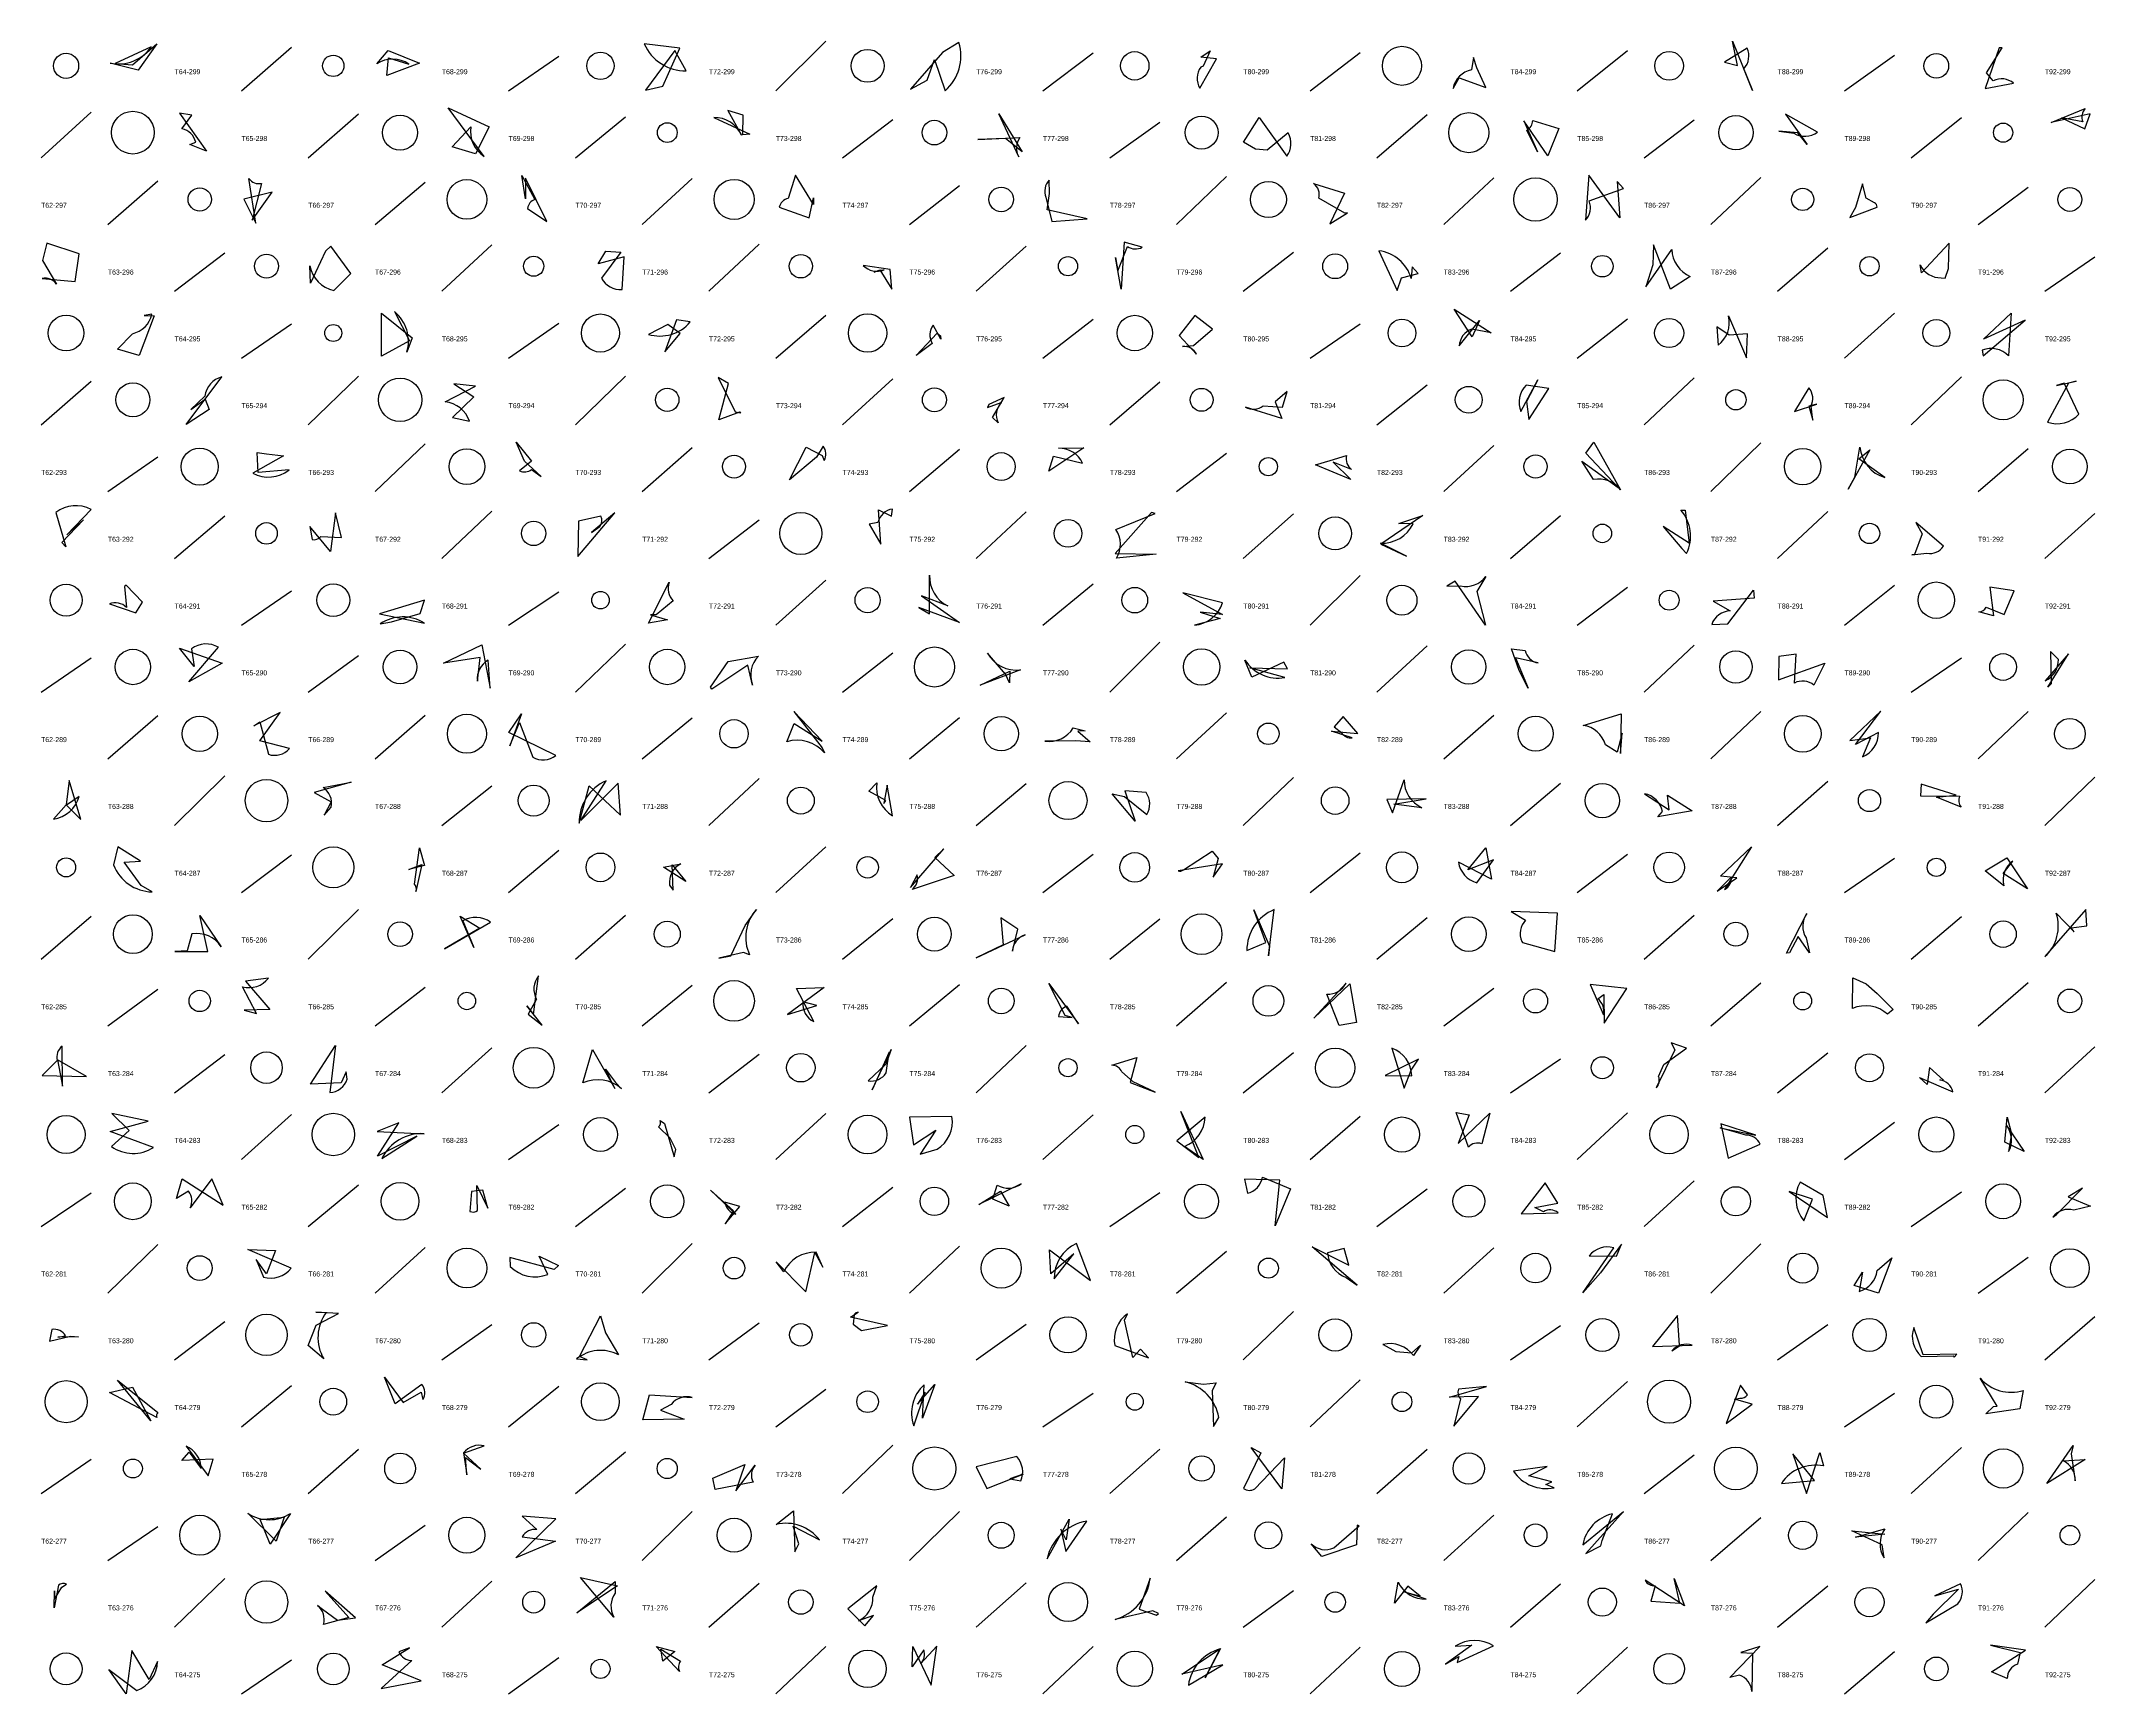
# Model space of a CAD drawing. Header units: millimetres. Extents: x -1 to 9990, y 0 to 15990.
# Drawn here: x 2480 to 3710, y 11000 to 11990 of the extents above; entities that cross this region are included whole.
import ezdxf

# ---------------------------------------------------------------- set-up
doc = ezdxf.new("R2010")
doc.units = ezdxf.units.MM
doc.layers.add('TEXT', color=3, linetype='Continuous')
doc.layers.add('WALL', color=1, linetype='Continuous')

msp = doc.modelspace()

# ---------------------------------------------------------------- linework, layer by layer
for points in [[(2549.3, 11988.1), (2538.2, 11972.5), (2521.4, 11976.7, 0.3), (2546, 11986.4), (2524.4, 11976.4), (2534.8, 11975.7)], [(2687, 11969.3), (2688, 11979.7), (2700.3, 11976.1, 0.3), (2681, 11976.2), (2687.9, 11984.2), (2706.6, 11976.6)], [(2852.3, 11962.9), (2862.5, 11985.6), (2841.2, 11988.2, 0.3), (2866.4, 11972), (2859.5, 11984.1), (2841.9, 11960.4)], [(3010.6, 11966.5), (3015, 11978.8), (3021.4, 11960.1, 0.3), (3029.6, 11988.9), (3019.9, 11982.9), (3000.7, 11961)], [(3180.2, 11984), (3175.9, 11974.8), (3174.5, 11974.3, 0.3), (3174, 11961.6), (3183.9, 11979.2), (3174.6, 11980.1)], [(3493, 11989.7), (3504.9, 11960.2), (3499.8, 11973.3, 0.3), (3501.8, 11985.5), (3488.2, 11977.2), (3496, 11975.2)], [(3652.6, 11985.8), (3644.2, 11961.4), (3661.3, 11964.6, 0.3), (3649.1, 11966), (3645.1, 11970.8), (3654.4, 11985.7)], [(3339.8, 11973.9), (3337.8, 11979.9), (3336.6, 11972.7, 0.3), (3325.6, 11961.5), (3329.2, 11967.8), (3345.2, 11962.1)], [(2579.1, 11923.9), (2569.1, 11927.9), (2572.6, 11929.3, 0.3), (2564.3, 11937.2), (2570.3, 11945.4), (2562.9, 11946.7)], [(2740.2, 11922.4), (2726.2, 11926.5), (2737.3, 11938.4, 0.3), (2745.4, 11920.8), (2723.7, 11949.9), (2748.4, 11938.5)], [(2900.4, 11945.5), (2891.2, 11948.3), (2899.5, 11933.4, 0.3), (2882.9, 11944.1), (2904.5, 11934.1), (2900.2, 11933.7)], [(3057.5, 11931.5), (3041, 11930.9), (3066.1, 11932, 0.3), (3065.5, 11920.6), (3053.6, 11946.2), (3067.5, 11923.6)], [(3200.2, 11929.2), (3209.4, 11944.1), (3226.1, 11920.9, 0.3), (3226.8, 11934.8), (3214.2, 11924.6), (3207.2, 11925.1)], [(3532, 11934.9), (3520.8, 11935.9), (3529.7, 11934.6, 0.3), (3543.9, 11935.3), (3524.7, 11946.1), (3537.6, 11927.8)], [(3707.2, 11946.3), (3683.8, 11941), (3704.2, 11949.4, 0.3), (3702.7, 11941.5), (3690, 11943.9), (3703.9, 11937.2)], [(3367.9, 11942.1), (3376.2, 11923.6), (3369.7, 11936.5, 0.3), (3373.3, 11942.2), (3388.9, 11937.5), (3382.4, 11921.2)], [(2601.4, 11895.2), (2608.7, 11880.8), (2604.5, 11907.6, 0.3), (2612.1, 11904.6), (2606.5, 11882.5), (2618.3, 11899.3)], [(2770.1, 11895.4), (2767.9, 11909.4), (2775.7, 11895, 0.3), (2771.4, 11889.6), (2782.9, 11881.7), (2770.1, 11907.7)], [(2942.5, 11892), (2931.9, 11909.6), (2927.4, 11895.6, 0.3), (2922.1, 11890.3), (2939.9, 11883.9), (2942.5, 11896)], [(3082.5, 11888.8), (3084, 11898.6), (3083.8, 11906.6, 0.3), (3081.8, 11896.3), (3085.3, 11881.8), (3106.4, 11883.3)], [(3425.5, 11884), (3407, 11909.6), (3404.9, 11882.5, 0.3), (3407.1, 11894.1), (3427.7, 11901.5), (3423.9, 11905.8)], [(3262.4, 11887), (3260.7, 11886.7), (3245.3, 11895.7, 0.3), (3242.1, 11904.5), (3260.6, 11898.7), (3251.9, 11880.3)], [(3566.7, 11890.1), (3563.2, 11884.1), (3579.6, 11890.4, 0.3), (3577.9, 11892.9), (3573.1, 11895.7), (3570.8, 11904.4)], [(3123.4, 11860.3), (3124.9, 11852.3), (3130.7, 11866.9, 0.3), (3139.4, 11866.4), (3128.6, 11869.5), (3126.9, 11841.3)], [(2483.4, 11868.9), (2480.9, 11858.4), (2489.3, 11844.3, 0.3), (2480.7, 11847.6), (2500.5, 11845.9), (2502.9, 11862.5)], [(2650.3, 11864), (2641.3, 11844.8), (2641, 11855.2, 0.3), (2655.3, 11840.5), (2665.5, 11850.6), (2653.5, 11867)], [(2818.2, 11864.1), (2827.3, 11863.4), (2815.6, 11847.9, 0.3), (2828, 11841.1), (2829.2, 11860.6), (2813.6, 11856.4)], [(3304.8, 11850.7), (3301.2, 11854.6), (3300.6, 11847.7, 0.3), (3281.2, 11864.2), (3292.2, 11840.4), (3294.7, 11848)], [(3445.2, 11855.8), (3441, 11842.7), (3456.6, 11865.1, 0.3), (3467.7, 11848.9), (3455.8, 11841.3), (3445.7, 11867.8)], [(3622.8, 11868.9), (3606.2, 11851), (3605.4, 11855.8, 0.3), (3618, 11848.1), (3620.3, 11847.8), (3622.3, 11853.6)], [(2989.4, 11841.3), (2988.4, 11853.1), (2972.3, 11855.5, 0.3), (2984.9, 11852.8), (2978.9, 11851.5), (2982.4, 11852.9)], [(2538.8, 11801.6), (2525.7, 11805.3), (2534.7, 11814.6, 0.3), (2546.3, 11826.3), (2541.8, 11825.4), (2547.7, 11825.3)], [(2683.9, 11826.8), (2702.2, 11812.1), (2699.1, 11803.6, 0.3), (2691.6, 11827.8), (2700.6, 11810.3), (2683.8, 11801.2)], [(2862.7, 11814.8), (2855.3, 11820.1), (2843.7, 11814.2, 0.3), (2868.7, 11821.6), (2860.5, 11822.9), (2853.6, 11803.8)], [(3171, 11825.4), (3161.5, 11813.5), (3172, 11802.3, 0.3), (3163.6, 11807), (3170.1, 11807.6), (3181.6, 11817.3)], [(3326.2, 11829.3), (3348.5, 11815.2), (3336.8, 11817.3, 0.3), (3329.3, 11807.3), (3341.4, 11822.4), (3337.1, 11812.8)], [(3490.9, 11813.7), (3483.5, 11818.7), (3484.3, 11807.7, 0.3), (3490.6, 11825.2), (3501.4, 11800.1), (3501.9, 11814.5)], [(3643.2, 11811.4), (3659.8, 11826.9), (3658.3, 11801.4, 0.3), (3642.5, 11804.7), (3643.1, 11801.3), (3668.2, 11822.6)], [(3018.6, 11813.3), (3018.9, 11811.4), (3014.2, 11819.8, 0.3), (3013.7, 11808.7), (3004, 11801.6), (3016.6, 11815)], [(2580.7, 11769.1), (2566.9, 11760.3), (2588.3, 11788.7, 0.3), (2578, 11777.2), (2569.6, 11769.1), (2578.3, 11775.3)], [(2739.2, 11776.8), (2726.4, 11764.5), (2736.5, 11762.2, 0.3), (2722, 11773.7), (2740.1, 11783.1), (2727.2, 11784.5)], [(2885.4, 11788.3), (2895.6, 11767.8), (2899.1, 11767.3, 0.3), (2898.2, 11767.7), (2885.9, 11763.1), (2891.7, 11784.8)], [(3370.9, 11763.3), (3382.9, 11781.7), (3369.3, 11783.8, 0.3), (3366.2, 11767.9), (3376.4, 11786.9), (3369.6, 11774)], [(3698.7, 11786.2), (3694.1, 11785), (3681.6, 11761.6, 0.3), (3700.4, 11766.4), (3691.6, 11785), (3687, 11783.5)], [(3047.5, 11772.2), (3046.7, 11770.3), (3054.9, 11773.3, 0.3), (3053.1, 11761.3), (3049.7, 11764.4), (3056.7, 11776.3)], [(3219, 11773.8), (3223.1, 11763.8), (3201.3, 11770.6, 0.3), (3211.9, 11771.3), (3223.5, 11770.5), (3226.2, 11779.9)], [(3538.6, 11771.2), (3541.1, 11762.8), (3540, 11771.2, 0.3), (3538.7, 11782.1), (3530.1, 11767.9), (3543.5, 11772.3)], [(2764.6, 11749.6), (2773.7, 11738.3), (2766.6, 11732.5, 0.3), (2773.7, 11733.3), (2779.5, 11729.1), (2769.5, 11738.2)], [(2938.2, 11746.7), (2947.7, 11741.6), (2949, 11738.6, 0.3), (2948.4, 11747.3), (2944.4, 11740.7), (2928.3, 11727)], [(3405.2, 11743), (3410, 11749.6), (3425.9, 11721, 0.3), (3409.8, 11727.2), (3402.8, 11738.2), (3424.5, 11722.4)], [(3562.2, 11721.5), (3566.2, 11728.7), (3569.2, 11746.7, 0.3), (3584.1, 11728.4), (3568.7, 11739.7), (3575.2, 11745)], [(2615, 11742.7), (2625.1, 11741.5), (2606.8, 11731.1, 0.3), (2628.5, 11733), (2610, 11731.5), (2609.4, 11743.4)], [(3083.5, 11732.3), (3086.3, 11741.3), (3103.7, 11737, 0.3), (3089.3, 11746), (3104.5, 11746.3), (3095.4, 11740.3)], [(3243.2, 11736), (3252.1, 11738.6), (3261.8, 11741.6, 0.3), (3264.8, 11733.2), (3253.8, 11737.7), (3264.4, 11727.2)], [(2505.5, 11703.1), (2495.5, 11694.1), (2509.9, 11709.3, 0.3), (2488.9, 11707.5), (2494.8, 11686.9), (2492.4, 11689.6)], [(2981.5, 11709.2), (2989.3, 11705.4), (2989.8, 11709.6, 0.3), (2981.2, 11701.6), (2975.9, 11700.5), (2982.9, 11688.6)], [(2653.4, 11684.1), (2640.9, 11699.2), (2642.3, 11691.3, 0.3), (2647.5, 11693.2), (2660, 11692.6), (2656.4, 11707.3)], [(2823.7, 11707.4), (2809.6, 11695.5), (2814.6, 11699.2, 0.3), (2815.3, 11705.3), (2801.8, 11702.3), (2801.5, 11681.1)], [(3123.2, 11682.9), (3147.8, 11682.6), (3124, 11680.2, 0.3), (3123.7, 11697.4), (3147.3, 11706.9), (3145, 11707.6)], [(3282.3, 11688.5), (3297.8, 11681.3), (3282.1, 11689.1, 0.3), (3301.7, 11700.8), (3293.2, 11701), (3307.5, 11705.7)], [(3451.5, 11699.1), (3462.6, 11686), (3465.4, 11683, 0.3), (3462.1, 11708.9), (3464.6, 11708.9), (3467, 11689.1)], [(3601.9, 11682.4), (3600.4, 11682.2), (3609.4, 11683.1, 0.3), (3619.3, 11687.4), (3602.7, 11701.6), (3606.6, 11694.7)], [(2530.9, 11664), (2529.9, 11663.2), (2531.1, 11650.7, 0.3), (2520.9, 11652.8), (2536.7, 11647.5), (2540.7, 11653.8)], [(2855.2, 11643.2), (2843.8, 11641.3), (2856.2, 11665.7, 0.3), (2858.6, 11654.7), (2848.4, 11646.3), (2844.9, 11646.2)], [(3005.7, 11650.6), (3012.1, 11646.9), (3012.1, 11669.9, 0.3), (3023, 11651.6), (3007.2, 11657.6), (3030, 11641.7)], [(3326.8, 11666.4), (3321.9, 11663.4), (3330.1, 11663.6, 0.3), (3345.2, 11669.2), (3339.9, 11660.2), (3345, 11640.1)], [(3506, 11656.3), (3481.4, 11654.5), (3491.5, 11648.6, 0.3), (3480.5, 11640.5), (3490.1, 11640.9), (3505.5, 11661)], [(3647, 11662.7), (3649.3, 11645.6), (3640.5, 11648, 0.3), (3644.9, 11650.8), (3655.7, 11646.5), (3661.6, 11660.6)], [(2709.7, 11655.1), (2682.7, 11646.8), (2709.7, 11641.2, 0.3), (2683.1, 11640.8), (2689.8, 11642), (2707.1, 11647)], [(3174.2, 11647.9), (3186.1, 11644.1), (3170.7, 11640, 0.3), (3187.6, 11653.5), (3163.7, 11659.4), (3187.6, 11646.5)], [(2588.5, 11617.2), (2568.4, 11606.1), (2586.3, 11626.8, 0.3), (2570.1, 11625.9), (2571.6, 11615.2), (2562.9, 11626.2)], [(2744, 11628.3), (2748.9, 11602.3), (2747.7, 11619.1, 0.3), (2741.3, 11606.5), (2743, 11620.6), (2721.1, 11617.3)], [(3365.1, 11612.8), (3360.7, 11625.8), (3368.7, 11624.9, 0.3), (3376.5, 11617.4), (3363, 11620.4), (3370.6, 11602.4)], [(3681.7, 11603), (3694.2, 11622.8), (3680.3, 11606.8, 0.3), (3688.1, 11619.5), (3683.4, 11624.3), (3683.8, 11604.9)], [(2881, 11602.9), (2891.4, 11618.3), (2909.7, 11621.5, 0.3), (2906.1, 11604.2), (2903.2, 11616.1), (2881.7, 11601.8)], [(3060, 11605.6), (3057.6, 11610.7), (3046.7, 11623.3, 0.3), (3066.6, 11613.2), (3042.3, 11604.1), (3060.1, 11612.5)], [(3224.2, 11617.9), (3205, 11609), (3201, 11619.1, 0.3), (3224.9, 11608.7), (3203.8, 11614.5), (3226.5, 11613.9)], [(3520.6, 11607.3), (3548.2, 11617.2), (3541.7, 11604.1, 0.3), (3530, 11605.4), (3531.1, 11622.6), (3520.8, 11621.3)], [(2607.4, 11579.8), (2611, 11582.2), (2616.2, 11562.7, 0.3), (2628.7, 11566.1), (2611, 11570.7), (2623.1, 11587.8)], [(2760.7, 11567.8), (2766.6, 11581.7), (2774.5, 11561, 0.3), (2788.3, 11562), (2760.1, 11575.8), (2767.7, 11587)], [(2930.9, 11588.4), (2947.7, 11566.5), (2949.2, 11563.5, 0.3), (2926.6, 11570.2), (2931, 11581.2), (2947.8, 11570.6)], [(3426.8, 11575.4), (3423.9, 11563.9), (3416.8, 11568.3, 0.3), (3403.6, 11580), (3426.3, 11587), (3425.9, 11563.1)], [(3563.2, 11571), (3575.6, 11572.6), (3570.8, 11561.2, 0.3), (3580.4, 11575.8), (3566.7, 11568.6), (3581.7, 11588.6)], [(3108.3, 11570.1), (3099.5, 11570.7), (3081.2, 11570.6, 0.3), (3098.1, 11578.5), (3105.3, 11576.7), (3100.9, 11576.6)], [(3259.7, 11585.3), (3254.5, 11579.2), (3258.9, 11575.5, 0.3), (3265.2, 11572.6), (3252.9, 11576.6), (3268.5, 11575.1)], [(2496.8, 11547.1), (2495.1, 11532.4), (2487.4, 11523.9, 0.3), (2502.8, 11537.5), (2495.3, 11532.3), (2503.9, 11523.6)], [(2653.8, 11534.2), (2649.6, 11526.3), (2653.8, 11531.1, 0.3), (2648.9, 11542.9), (2665.8, 11546), (2643.5, 11539.8)], [(2825.7, 11545.5), (2803.2, 11523), (2818.4, 11546.9, 0.3), (2802.3, 11521.5), (2808.2, 11543.9), (2827.1, 11526.2)], [(2985.9, 11535.1), (2975.8, 11540.7), (2980.5, 11545.6, 0.3), (2989.9, 11525.9), (2986.7, 11544.3), (2984.7, 11533.2)], [(3121.4, 11539.1), (3128.9, 11537.5), (3142.2, 11526.7, 0.3), (3141.8, 11539.8), (3129.1, 11540.9), (3135.2, 11522.6)], [(3286, 11535.6), (3289.3, 11527.6), (3296.3, 11547.5, 0.3), (3307, 11530.7), (3290.2, 11532.9), (3309.4, 11536)], [(3468.7, 11528.8), (3448.3, 11525.2), (3451.1, 11528.4, 0.3), (3440.2, 11539.1), (3455, 11529.5), (3454, 11538.2)], [(3606, 11544.9), (3605.5, 11537.9), (3629, 11537.6, 0.3), (3629.9, 11531.1), (3615.1, 11537.1), (3626.9, 11538.3)], [(2539.6, 11498.7), (2525.9, 11507.3), (2523.3, 11496.5, 0.3), (2546.5, 11480.3), (2540, 11484.1), (2529.8, 11498.2)], [(2700.3, 11493.7), (2708, 11496.7), (2704.5, 11480.6, 0.3), (2703.6, 11485), (2706.7, 11506.7), (2709.7, 11496.1)], [(3015.2, 11500.9), (3026.9, 11490.1), (3001.6, 11481.8, 0.3), (3004.7, 11490.6), (3000.7, 11483), (3020.7, 11506)], [(3182, 11489.1), (3187.6, 11497.2), (3161, 11493, 0.3), (3164.1, 11493.5), (3181.3, 11504.7), (3185, 11500.4)], [(3345.2, 11506.7), (3348.7, 11487.9), (3328.8, 11498.2, 0.3), (3339.9, 11485.8), (3349.9, 11499.6), (3334.5, 11493.6)], [(3485.8, 11489.8), (3504.4, 11507.2), (3488.2, 11481.7, 0.3), (3492.4, 11489.3), (3483.7, 11480.7), (3495.6, 11488.8)], [(3669.7, 11482.2), (3655, 11491.3), (3660.8, 11498.8, 0.3), (3655.4, 11484), (3644.2, 11492.9), (3657.2, 11500.8)], [(2866.2, 11486.5), (2852.8, 11495.1), (2863.1, 11497.2, 0.3), (2856.3, 11484.4), (2858.5, 11481.3), (2858, 11496.6)], [(2579.8, 11444.7), (2575.1, 11466.1), (2587.9, 11447.5, 0.3), (2570.2, 11455.1), (2567.4, 11445.1), (2560.2, 11444.7)], [(2742.7, 11458.6), (2721.6, 11446.3), (2749.2, 11462.2, 0.3), (2732.5, 11462.9), (2739.1, 11447.1), (2731, 11465.8)], [(2893, 11442.1), (2901.7, 11460.1), (2908.4, 11469.8, 0.3), (2904.3, 11442.6), (2900.6, 11444.1), (2885.8, 11440.6)], [(3056.2, 11448.6), (3040, 11440.9), (3069.3, 11454.6, 0.3), (3061.7, 11444.9), (3065, 11457.9), (3054.8, 11464.8)], [(3215.6, 11447.9), (3215, 11442), (3218.4, 11469.7, 0.3), (3202.1, 11445.3), (3213.4, 11450.1), (3206.3, 11469.5)], [(3388.1, 11467.5), (3360.4, 11468.5), (3369, 11463.4, 0.3), (3366.7, 11450.6), (3367.1, 11450.1), (3386.6, 11444.6)], [(3527.1, 11443.8), (3525.3, 11443.6), (3537.5, 11467.4, 0.3), (3537, 11452.7), (3539.1, 11443.8), (3532.3, 11453.5)], [(3705.1, 11460), (3704.6, 11469.7), (3680, 11441.6, 0.3), (3686.8, 11467.5), (3697.5, 11456.3), (3695.8, 11458.8)], [(2601.7, 11409.5), (2609.1, 11407.5), (2600.6, 11423.5, 0.3), (2616.2, 11428.6), (2602.5, 11426.8), (2617, 11409.9)], [(2770.9, 11412.1), (2775, 11406.8), (2777.9, 11430, 0.3), (2776.7, 11416), (2771.7, 11407.1), (2780.1, 11400.4)], [(3579.5, 11419.5), (3589.1, 11409.8), (3585.8, 11407, 0.3), (3564.8, 11410.4), (3565.1, 11428.8), (3573, 11425.2)], [(2927, 11406.9), (2944.5, 11412.3), (2936.1, 11414.4, 0.3), (2942.8, 11402.6), (2932.4, 11422.5), (2949, 11423)], [(3083.6, 11425.4), (3101.3, 11401.3), (3094.4, 11411.8, 0.3), (3089.4, 11405.7), (3097.4, 11405.1), (3093.3, 11406.3)], [(3267.8, 11402), (3257.4, 11400.2), (3250, 11419.1, 0.3), (3261.6, 11425.7), (3242.3, 11404.6), (3263.8, 11425.2)], [(3429.7, 11422.5), (3407.7, 11424.9), (3415.6, 11406.6, 0.3), (3412.3, 11416.3), (3415.8, 11418.8), (3416, 11401.7)], [(3456.3, 11389.9), (3458.4, 11385.7), (3447.2, 11362.9, 0.3), (3448.7, 11369.8), (3451.9, 11377), (3465.4, 11386.7)], [(2489.8, 11379.8), (2492.9, 11363.9), (2492.6, 11387.9, 0.3), (2489.7, 11379.4), (2480.6, 11370.4), (2507.3, 11369.7)], [(2641.4, 11365.1), (2656.3, 11388.4), (2653, 11360.1, 0.3), (2663.4, 11368.1), (2662.7, 11372.5), (2659.7, 11366)], [(2818, 11374.1), (2824.1, 11366.2), (2827.6, 11362.4, 0.3), (2804.5, 11365.9), (2810.2, 11386), (2823.6, 11362.6)], [(2989.1, 11385.9), (2986, 11377.1), (2975.4, 11367.2, 0.3), (2986.1, 11371.9), (2987.9, 11384.3), (2977.8, 11361.8)], [(3147.2, 11360.4), (3134.1, 11366.6), (3127.2, 11372.6, 0.3), (3121.3, 11376.5), (3136.3, 11381.1), (3132.2, 11366.2)], [(3304.9, 11380.2), (3284.9, 11370.3), (3300.9, 11370.2, 0.3), (3289, 11386.7), (3296.4, 11362.7), (3300.6, 11373.5)], [(3609.6, 11364.9), (3604.9, 11369.2), (3625, 11360.6, 0.3), (3617.1, 11367.7), (3619.4, 11367.5), (3610.9, 11375.1)], [(2522.4, 11347.6), (2532.8, 11337.5), (2522.1, 11327.8, 0.3), (2547.3, 11327.2), (2521.3, 11336.9), (2544.1, 11343.1)], [(2694.2, 11342), (2681.3, 11336.8), (2709.4, 11335.5, 0.3), (2684.1, 11320.7), (2705.1, 11334), (2681.5, 11322)], [(2860.2, 11326.1), (2856.8, 11332.9), (2849.8, 11339.6, 0.3), (2850.8, 11343.5), (2853.3, 11341.7), (2859.2, 11321.7)], [(3015.9, 11337.7), (3006.5, 11323.3), (3016.6, 11326.2, 0.3), (3025.5, 11345.7), (3000.1, 11345.4), (3002.5, 11328.9)], [(3162.5, 11348.8), (3176, 11320.1), (3164.8, 11327.9, 0.3), (3177.1, 11345.3), (3160.1, 11331.2), (3173.3, 11321.2)], [(3328.7, 11329.6), (3347.7, 11347.7), (3342.8, 11329.5, 0.3), (3334.8, 11327.5), (3327.5, 11348.2), (3335.3, 11346.8)], [(3486, 11341.4), (3490.3, 11320.9), (3509.6, 11329.2, 0.3), (3501, 11334.6), (3485.6, 11339), (3506.9, 11334.7)], [(3657.5, 11345.3), (3660, 11335.5), (3658.3, 11324.8, 0.3), (3657, 11340.5), (3667.7, 11324.8), (3656.1, 11330.5)], [(2589.1, 11292.7), (2582.3, 11308.4), (2569.3, 11291.1, 0.3), (2568.3, 11301), (2561.1, 11296.7), (2564.4, 11308.5)], [(2744.5, 11301.7), (2737.8, 11300.9), (2736.8, 11289, 0.3), (2741.3, 11289.5), (2741, 11304.5), (2747.6, 11291)], [(3059.7, 11292.2), (3050, 11296.3), (3052.6, 11304.7, 0.3), (3067, 11305.5), (3041.7, 11293.1), (3054.6, 11301.1)], [(3221.8, 11307.7), (3200.8, 11308.3), (3202.5, 11299.8, 0.3), (3211.4, 11309.5), (3228.2, 11302.4), (3219, 11280.4)], [(3380.8, 11306.1), (3366.3, 11287.5), (3388.5, 11288.2, 0.3), (3379.7, 11288.8), (3374.5, 11291.3), (3388.4, 11293.9)], [(3549.9, 11285.4), (3547.3, 11298.4), (3533.4, 11306.5, 0.3), (3535.6, 11283.3), (3540.9, 11296.3), (3526.8, 11300.8)], [(2889.6, 11281.6), (2898.5, 11291.9), (2889.5, 11294.4, 0.3), (2896.1, 11287.3), (2881, 11301.7), (2894.6, 11289.3)], [(3694, 11297.6), (3707.3, 11292.2), (3697.3, 11289.8, 0.3), (3684.8, 11285.6), (3686.9, 11287.1), (3702.6, 11302.8)], [(3084, 11265.9), (3108.5, 11247.6), (3100, 11269.8, 0.3), (3086.8, 11248.5), (3098.5, 11263.6), (3084.8, 11251.5)], [(3263.2, 11256.7), (3260.4, 11266.8), (3250.4, 11264.2, 0.3), (3261.6, 11249.4), (3268.1, 11244.7), (3241.3, 11267.7)], [(3413.9, 11252.1), (3403.4, 11240.1), (3421.8, 11267.2, 0.3), (3407.2, 11262.4), (3423.5, 11262.2), (3426.5, 11269.4)], [(2615, 11251.5), (2608.8, 11260.2), (2613.2, 11249.6, 0.3), (2629.7, 11254.9), (2603.8, 11266.2), (2620.3, 11265.5)], [(2787.3, 11254.1), (2760.8, 11261.4), (2761, 11256, 0.3), (2783.4, 11251.2), (2778.3, 11262.1), (2789.8, 11256.5)], [(2943.3, 11264.4), (2948.1, 11255.5), (2944.1, 11264.5, 0.3), (2924.8, 11252.8), (2920.2, 11258.7), (2937.9, 11240.8)], [(3565.9, 11244.5), (3570.8, 11252.6), (3568.8, 11241, 0.3), (3579.6, 11253.5), (3588.3, 11261.2), (3580.4, 11240)], [(2502.5, 11213.9), (2490, 11213.7), (2494.7, 11214.4, 0.3), (2486.4, 11218.3), (2485, 11211.2), (2497.6, 11214.2)], [(2658.2, 11227.9), (2644.5, 11228.6), (2650.8, 11228.5, 0.3), (2649.3, 11200.6), (2640, 11208.6), (2644.8, 11220.8)], [(2815.1, 11226.4), (2818, 11216.3), (2825.8, 11203.1, 0.3), (2800.7, 11200.6), (2807, 11200.1), (2802.4, 11202)], [(2987, 11220.7), (2964.8, 11225.6), (2969.4, 11228.6, 0.3), (2967, 11227), (2966.4, 11221.4), (2971.3, 11217.7)], [(3133.9, 11201.4), (3128.8, 11223.9), (3130.7, 11227.7, 0.3), (3123.1, 11208.6), (3143.3, 11201.3), (3138.4, 11206.4)], [(3460, 11226.6), (3445, 11208), (3468.8, 11208.8, 0.3), (3456.6, 11205.5), (3461.3, 11208.5), (3461.3, 11208.9)], [(3627.4, 11203.5), (3607.2, 11203), (3601.5, 11219.4, 0.3), (3606, 11202.1), (3625.1, 11202.5), (3625.8, 11201.6)], [(3301, 11204.3), (3306.2, 11208.8), (3301.9, 11202.7, 0.3), (3283.6, 11209.3), (3283.8, 11209.2), (3291.4, 11205.1)], [(2545.7, 11163.6), (2525.7, 11187.8), (2549.9, 11168.6, 0.3), (2549.4, 11165.5), (2521, 11180.5), (2534.7, 11183.7)], [(2696.8, 11174.5), (2707.6, 11180.8), (2708.7, 11176.3, 0.3), (2708.1, 11185.4), (2692.1, 11173.8), (2685.6, 11189.7)], [(3015.3, 11185.4), (3007.8, 11165.2), (3008.8, 11185.2, 0.3), (3002.6, 11160.6), (3009.4, 11180.8), (3004.9, 11173.5)], [(3181.4, 11181.8), (3182.2, 11160.2), (3185.3, 11165.6, 0.3), (3165.2, 11186.8), (3176.1, 11185.6), (3183.7, 11186.4)], [(3323.5, 11177.7), (3345.7, 11184.2), (3328.8, 11182.5, 0.3), (3330.1, 11176.7), (3326, 11160.3), (3340.9, 11178.1)], [(3504.7, 11173.6), (3494.2, 11176.5), (3497.3, 11177.1, 0.3), (3501.9, 11179.2), (3497.7, 11185), (3489.2, 11161.9)], [(3649.3, 11172.2), (3651.5, 11172.4), (3641.3, 11189.1, 0.3), (3667.1, 11181.8), (3665.1, 11170.7), (3644.7, 11167.7)], [(2840.4, 11164.2), (2844.4, 11179.1), (2870, 11177.6, 0.3), (2857.4, 11173.4), (2851, 11170), (2865.2, 11164.5)], [(2564.2, 11139.7), (2568.7, 11144.7), (2575.9, 11134.9, 0.3), (2566.8, 11148.3), (2580.1, 11130.7), (2583.1, 11140.5)], [(2743.4, 11134.5), (2733, 11144.1), (2745.4, 11148.5, 0.3), (2733, 11144.3), (2735, 11131.2), (2734.2, 11141.5)], [(3204.6, 11147.6), (3210.4, 11144.4), (3200.2, 11123, 0.3), (3206.8, 11122.8), (3224.6, 11141.4), (3223, 11122.9)], [(3537.3, 11120.1), (3545.3, 11144.6), (3547.5, 11136.5, 0.3), (3522.2, 11126.1), (3542, 11127.9), (3529, 11143.7)], [(3697, 11148.7), (3695.8, 11143.8), (3698.2, 11127.7, 0.3), (3691.2, 11139.5), (3704.1, 11140.3), (3681.2, 11126)], [(2901.5, 11137.3), (2896.1, 11121.7), (2907.6, 11137, 0.3), (2906.4, 11126.9), (2883.6, 11122.4), (2882.2, 11129.3)], [(3068.1, 11131.6), (3060.1, 11128.8), (3066.7, 11127.6, 0.3), (3064.3, 11142.1), (3040.1, 11136), (3046.4, 11123)], [(3370.9, 11130.6), (3381.9, 11136.1), (3361.7, 11133.5, 0.3), (3386.2, 11123.4), (3381.1, 11125.4), (3384.8, 11127.1)], [(2625.5, 11105.8), (2620.7, 11091.5), (2603.8, 11108.2, 0.3), (2629.3, 11108.1), (2617.2, 11089.7), (2611.2, 11104.4)], [(2933.9, 11089.8), (2930.4, 11100.5), (2946.1, 11092.2, 0.3), (2920.3, 11101.5), (2930.6, 11109.6), (2931.5, 11085)], [(3414.2, 11088.6), (3414.9, 11091.8), (3421, 11107.8, 0.3), (3403.3, 11089.3), (3427.6, 11109.3), (3405.2, 11084)], [(2788.3, 11104.8), (2768.2, 11106.5), (2776.9, 11098.5, 0.3), (2768.2, 11094.1), (2788, 11091.4), (2764.4, 11081.5)], [(3090.7, 11098.7), (3093.8, 11085.2), (3106.2, 11103.5, 0.3), (3082.5, 11081), (3095.6, 11104.7), (3093.9, 11092.3)], [(3267.8, 11089.2), (3247.1, 11082.3), (3240.7, 11089.8, 0.3), (3254.2, 11087.4), (3269.3, 11100.7), (3268.2, 11101)], [(3584.2, 11095.7), (3566.6, 11093.8), (3584.1, 11098.8, 0.3), (3583.7, 11081.4), (3582.5, 11089.3), (3564.4, 11097.7)], [(2488, 11056.8), (2492.4, 11064), (2495.3, 11065.8, 0.3), (2490.4, 11065.1), (2487.8, 11051.5), (2488.1, 11061.8)], [(2650.1, 11061.5), (2664.3, 11045.8), (2649.1, 11041.6, 0.3), (2645.6, 11053), (2657.6, 11044.2), (2668.3, 11045.5)], [(2800.9, 11048.5), (2823.9, 11067.4), (2823.8, 11060.3, 0.3), (2823.1, 11046), (2803, 11069.8), (2825.2, 11064.7)], [(2973.4, 11040.7), (2978.5, 11046.9), (2969.6, 11043.8, 0.3), (2978.1, 11058), (2980.5, 11064.7), (2963.2, 11051)], [(3149.2, 11048.1), (3145.8, 11049.8), (3123.3, 11044.6, 0.3), (3144.2, 11069.3), (3137.6, 11050.7), (3148, 11047.1)], [(3298.6, 11064.5), (3290.5, 11054.4), (3292.7, 11067, 0.3), (3309.5, 11056.8), (3295.7, 11061.4), (3305.9, 11058.6)], [(3458, 11069.2), (3464.2, 11052.8), (3440.6, 11068.1, 0.3), (3446.7, 11064.8), (3444.1, 11055.5), (3461.4, 11054.4)], [(3613.2, 11047.8), (3608.8, 11042.5), (3627.9, 11054, 0.3), (3629.5, 11066), (3614.1, 11058.8), (3628.3, 11062.7)], [(2531, 11000), (2520.5, 11014.7), (2537.4, 11002, 0.3), (2549.8, 11019.4), (2544.8, 11008.7), (2534.4, 11026.1)], [(2684.2, 11017.5), (2700.7, 11027.6), (2694.3, 11025.2, 0.3), (2702, 11020), (2683.7, 11003.3), (2707.6, 11007.8)], [(2852.3, 11019.6), (2851.1, 11026.9), (2862.9, 11019.6, 0.3), (2862.4, 11013.4), (2848.4, 11028.4), (2859.6, 11025.5)], [(3013.1, 11005.2), (3016.5, 11028.5), (3006.7, 11018, 0.3), (3008.6, 11026.5), (3001.7, 11016.2), (3002, 11028.3)], [(3186.4, 11027.2), (3177.1, 11009.7), (3186.2, 11027, 0.3), (3167.1, 11005.3), (3187.7, 11017.4), (3163.2, 11011.8)], [(3329.1, 11022.4), (3328.1, 11018.8), (3349.9, 11028.7, 0.3), (3326.9, 11028.5), (3336.8, 11029.1), (3321.1, 11017.8)], [(3497.9, 11024.9), (3504.9, 11024.5), (3504.6, 11001.4, 0.3), (3497.1, 11011.3), (3491.3, 11009.9), (3509.3, 11028.3)], [(3647.5, 11029.1), (3665.3, 11024.9), (3663.6, 11017.9, 0.3), (3657.4, 11009.3), (3648.1, 11013.2), (3668.5, 11026.2)]]:
    msp.add_lwpolyline(points, format="xyb", close=True)
for centre, radius in [((2495, 11975), 7.51), ((2655, 11975), 6.39), ((2815, 11975), 8.14), ((2975, 11975), 9.87), ((3135, 11975), 8.5), ((3295, 11975), 11.7), ((3455, 11975), 8.58), ((3615, 11975), 7.41), ((2535, 11935), 12.8), ((2695, 11935), 10.5), ((3175, 11935), 9.88), ((3335, 11935), 12), ((3495, 11935), 10.3), ((2855, 11935), 5.92), ((3015, 11935), 7.38), ((3655, 11935), 5.74), ((2735, 11895), 11.9), ((2895, 11895), 12), ((3375, 11895), 13), ((2575, 11895), 6.97), ((3055, 11895), 7.37), ((3215, 11895), 10.8), ((3535, 11895), 6.66), ((3695, 11895), 7.15), ((2615, 11855), 7.17), ((2775, 11855), 6.03), ((2935, 11855), 7.01), ((3095, 11855), 5.77), ((3255, 11855), 7.44), ((3415, 11855), 6.44), ((3575, 11855), 5.79), ((2495, 11815), 10.7), ((2815, 11815), 11.4), ((2975, 11815), 11.5), ((3135, 11815), 10.6), ((3295, 11815), 8.28), ((3455, 11815), 8.72), ((3615, 11815), 8.08), ((2655, 11815), 5.08), ((2535, 11775), 10.2), ((2695, 11775), 13), ((3655, 11775), 12), ((2855, 11775), 6.98), ((3015, 11775), 7.2), ((3175, 11775), 6.87), ((3335, 11775), 8.06), ((3495, 11775), 6.08), ((2575, 11735), 11.1), ((2735, 11735), 10.7), ((2895, 11735), 6.84), ((3055, 11735), 8.37), ((3215, 11735), 5.46), ((3375, 11735), 6.96), ((3535, 11735), 10.9), ((3695, 11735), 10.4), ((2615, 11695), 6.48), ((2775, 11695), 7.32), ((2935, 11695), 12.6), ((3095, 11695), 8.29), ((3255, 11695), 9.84), ((3415, 11695), 5.57), ((3575, 11695), 6.1), ((2495, 11655), 9.6), ((2655, 11655), 9.82), ((2975, 11655), 7.54), ((3135, 11655), 7.67), ((3295, 11655), 9), ((3455, 11655), 5.95), ((3615, 11655), 10.9), ((2815, 11655), 5.25), ((2535, 11615), 10.6), ((2695, 11615), 10.1), ((2855, 11615), 10.6), ((3015, 11615), 12), ((3175, 11615), 10.9), ((3335, 11615), 10.3), ((3495, 11615), 9.73), ((3655, 11615), 8), ((2735, 11575), 11.7), ((2575, 11575), 10.6), ((2895, 11575), 8.5), ((3055, 11575), 10.3), ((3215, 11575), 6.44), ((3375, 11575), 10.5), ((3535, 11575), 11), ((3695, 11575), 9.21), ((2615, 11535), 12.7), ((2775, 11535), 9.29), ((2935, 11535), 8.05), ((3095, 11535), 11.4), ((3255, 11535), 8.27), ((3415, 11535), 10.3), ((3575, 11535), 6.64), ((2495, 11495), 5.7), ((2655, 11495), 12.3), ((2815, 11495), 8.6), ((2975, 11495), 6.45), ((3135, 11495), 8.87), ((3295, 11495), 9.25), ((3455, 11495), 9.17), ((3615, 11495), 5.45), ((2535, 11455), 11.6), ((3015, 11455), 10.1), ((3175, 11455), 12.2), ((3335, 11455), 10.4), ((2695, 11455), 7.38), ((2855, 11455), 7.81), ((3495, 11455), 7.16), ((3655, 11455), 7.9), ((2895, 11415), 12.2), ((2575, 11415), 6.39), ((2735, 11415), 5.23), ((3055, 11415), 7.69), ((3215, 11415), 9.2), ((3375, 11415), 7.21), ((3535, 11415), 5.35), ((3695, 11415), 7.13), ((2615, 11375), 9.46), ((2775, 11375), 12.2), ((2935, 11375), 8.54), ((3095, 11375), 5.44), ((3255, 11375), 11.8), ((3415, 11375), 6.63), ((3575, 11375), 8.38), ((2495, 11335), 11.4), ((2655, 11335), 12.7), ((2815, 11335), 10.2), ((2975, 11335), 11.6), ((3295, 11335), 10.5), ((3455, 11335), 11.5), ((3615, 11335), 10.5), ((3135, 11335), 5.45), ((2535, 11295), 11), ((2695, 11295), 11.3), ((2855, 11295), 9.96), ((3175, 11295), 10.2), ((3335, 11295), 9.58), ((3495, 11295), 8.76), ((3655, 11295), 10.4), ((3015, 11295), 8.51), ((2735, 11255), 11.9), ((3055, 11255), 12), ((2575, 11255), 7.44), ((2895, 11255), 6.46), ((3215, 11255), 5.99), ((3375, 11255), 8.87), ((3535, 11255), 8.96), ((3695, 11255), 11.6), ((2615, 11215), 12.4), ((2775, 11215), 7.31), ((2935, 11215), 6.77), ((3095, 11215), 10.8), ((3255, 11215), 9.69), ((3415, 11215), 9.84), ((3575, 11215), 9.92), ((2495, 11175), 12.6), ((2655, 11175), 8.01), ((2815, 11175), 11.3), ((2975, 11175), 6.49), ((3295, 11175), 5.93), ((3455, 11175), 12.9), ((3615, 11175), 9.93), ((3135, 11175), 5.09), ((2695, 11135), 9.22), ((3015, 11135), 12.9), ((3335, 11135), 9.41), ((3495, 11135), 12.8), ((3655, 11135), 11.8), ((2535, 11135), 5.68), ((2855, 11135), 6.02), ((3175, 11135), 7.63), ((2575, 11095), 12), ((2735, 11095), 10.8), ((2895, 11095), 10.2), ((3055, 11095), 7.77), ((3215, 11095), 8.06), ((3375, 11095), 6.82), ((3535, 11095), 8.46), ((3695, 11095), 5.89), ((2615, 11055), 12.7), ((2775, 11055), 6.56), ((2935, 11055), 7.3), ((3095, 11055), 11.7), ((3255, 11055), 6.09), ((3415, 11055), 8.42), ((3575, 11055), 8.76), ((2495, 11015), 9.52), ((2655, 11015), 9.48), ((2975, 11015), 11.2), ((3135, 11015), 10.6), ((3295, 11015), 10.5), ((3455, 11015), 9.22), ((3615, 11015), 7.08), ((2815, 11015), 5.75)]:
    msp.add_circle(centre, radius)
at = {"layer": 'WALL'}
for p, q in [((2600, 11960), (2630, 11986.1)), ((2760, 11960), (2790, 11980.7)), ((2920, 11960), (2950, 11989.8)), ((3080, 11960), (3110, 11982.8)), ((3240, 11960), (3270, 11982.9)), ((3400, 11960), (3430, 11984.1)), ((3560, 11960), (3590, 11981.4)), ((2480, 11920), (2510, 11947.3)), ((2640, 11920), (2670, 11946.2)), ((2800, 11920), (2830, 11944.4)), ((3280, 11920), (3310, 11945.9)), ((3600, 11920), (3630, 11944)), ((2960, 11920), (2990, 11942.9)), ((3120, 11920), (3150, 11941.2)), ((3440, 11920), (3470, 11942.6)), ((2840, 11880), (2870, 11907.5)), ((3160, 11880), (3190, 11908.7)), ((3320, 11880), (3350, 11908)), ((3480, 11880), (3510, 11908.2)), ((2520, 11880), (2550, 11906.1)), ((2680, 11880), (2710, 11905.3)), ((3000, 11880), (3030, 11903.4)), ((3640, 11880), (3670, 11902.3)), ((2560, 11840), (2590, 11863.1)), ((2720, 11840), (2750, 11867.9)), ((2880, 11840), (2910, 11868.2)), ((3040, 11840), (3070, 11867.1)), ((3200, 11840), (3230, 11863.4)), ((3360, 11840), (3390, 11863)), ((3520, 11840), (3550, 11866)), ((3680, 11840), (3710, 11860.6)), ((2600, 11800), (2630, 11820.5)), ((2760, 11800), (2790, 11820.9)), ((2920, 11800), (2950, 11825.6)), ((3080, 11800), (3110, 11823.3)), ((3240, 11800), (3270, 11820.5)), ((3400, 11800), (3430, 11823.4)), ((3560, 11800), (3590, 11826.9)), ((2480, 11760), (2510, 11786.2)), ((2640, 11760), (2670, 11789.1)), ((2800, 11760), (2830, 11789.1)), ((2960, 11760), (2990, 11787.6)), ((3120, 11760), (3150, 11785.8)), ((3280, 11760), (3310, 11783.9)), ((3440, 11760), (3470, 11788.1)), ((3600, 11760), (3630, 11788.8)), ((2680, 11720), (2710, 11748.6)), ((3320, 11720), (3350, 11747.6)), ((3480, 11720), (3510, 11749.2)), ((2520, 11720), (2550, 11740.9)), ((2840, 11720), (2870, 11746.5)), ((3000, 11720), (3030, 11745.5)), ((3160, 11720), (3190, 11743.1)), ((3640, 11720), (3670, 11745.9)), ((2560, 11680), (2590, 11705.6)), ((2720, 11680), (2750, 11708.4)), ((2880, 11680), (2910, 11703.1)), ((3040, 11680), (3070, 11707.9)), ((3200, 11680), (3230, 11706.7)), ((3360, 11680), (3390, 11705.8)), ((3520, 11680), (3550, 11708.2)), ((3680, 11680), (3710, 11706.9)), ((2600, 11640), (2630, 11660.7)), ((2920, 11640), (2950, 11667)), ((3080, 11640), (3110, 11664.7)), ((3240, 11640), (3270, 11669.8)), ((3400, 11640), (3430, 11662.7)), ((3560, 11640), (3590, 11664)), ((2760, 11640), (2790, 11660)), ((2800, 11600), (2830, 11628.6)), ((3120, 11600), (3150, 11629.9)), ((3280, 11600), (3310, 11627.7)), ((3440, 11600), (3470, 11628.1)), ((2480, 11600), (2510, 11620.5)), ((2640, 11600), (2670, 11621.8)), ((2960, 11600), (2990, 11623.5)), ((3600, 11600), (3630, 11620.5)), ((3160, 11560), (3190, 11587.6)), ((3480, 11560), (3510, 11588.4)), ((3640, 11560), (3670, 11588.3)), ((2520, 11560), (2550, 11585.9)), ((2680, 11560), (2710, 11586.2)), ((2840, 11560), (2870, 11584.6)), ((3000, 11560), (3030, 11584.7)), ((3320, 11560), (3350, 11586.2)), ((2560, 11520), (2590, 11549.8)), ((2720, 11520), (2750, 11543.9)), ((2880, 11520), (2910, 11548.3)), ((3040, 11520), (3070, 11545.3)), ((3200, 11520), (3230, 11548.9)), ((3360, 11520), (3390, 11545.4)), ((3520, 11520), (3550, 11546.6)), ((3680, 11520), (3710, 11549)), ((2600, 11480), (2630, 11502.5)), ((2760, 11480), (2790, 11505.2)), ((2920, 11480), (2950, 11507.3)), ((3080, 11480), (3110, 11503)), ((3240, 11480), (3270, 11503.7)), ((3400, 11480), (3430, 11502.9)), ((3560, 11480), (3590, 11500.5)), ((2480, 11440), (2510, 11465.7)), ((2640, 11440), (2670, 11469.8)), ((2800, 11440), (2830, 11466.4)), ((2960, 11440), (2990, 11464.4)), ((3120, 11440), (3150, 11464.1)), ((3280, 11440), (3310, 11464.9)), ((3440, 11440), (3470, 11466.3)), ((3600, 11440), (3630, 11465.6)), ((2520, 11400), (2550, 11422.1)), ((2680, 11400), (2710, 11423.2)), ((2840, 11400), (2870, 11424.5)), ((3000, 11400), (3030, 11424.8)), ((3160, 11400), (3190, 11426.2)), ((3320, 11400), (3350, 11422.7)), ((3480, 11400), (3510, 11425.9)), ((3640, 11400), (3670, 11426.1)), ((2560, 11360), (2590, 11382.9)), ((2720, 11360), (2750, 11386.9)), ((2880, 11360), (2910, 11383.1)), ((3040, 11360), (3070, 11388.4)), ((3200, 11360), (3230, 11384.1)), ((3360, 11360), (3390, 11380.3)), ((3520, 11360), (3550, 11384)), ((3680, 11360), (3710, 11387.6)), ((2600, 11320), (2630, 11346.9)), ((2760, 11320), (2790, 11341)), ((2920, 11320), (2950, 11347.6)), ((3080, 11320), (3110, 11346.7)), ((3240, 11320), (3270, 11346)), ((3400, 11320), (3430, 11348)), ((3560, 11320), (3590, 11342.5)), ((2640, 11280), (2670, 11304.9)), ((3440, 11280), (3470, 11307.2)), ((2480, 11280), (2510, 11300)), ((2800, 11280), (2830, 11302.9)), ((2960, 11280), (2990, 11303.5)), ((3120, 11280), (3150, 11300.3)), ((3280, 11280), (3310, 11302.5)), ((3600, 11280), (3630, 11300.6)), ((2520, 11240), (2550, 11269.2)), ((2680, 11240), (2710, 11267.4)), ((2840, 11240), (2870, 11269.7)), ((3000, 11240), (3030, 11268.1)), ((3320, 11240), (3350, 11267.1)), ((3480, 11240), (3510, 11269.6)), ((3160, 11240), (3190, 11265.2)), ((3640, 11240), (3670, 11261.6)), ((2560, 11200), (2590, 11223.1)), ((2720, 11200), (2750, 11221.2)), ((2880, 11200), (2910, 11222.2)), ((3040, 11200), (3070, 11221.4)), ((3200, 11200), (3230, 11229)), ((3360, 11200), (3390, 11220.6)), ((3520, 11200), (3550, 11221.2)), ((3680, 11200), (3710, 11226.1)), ((2600, 11160), (2630, 11184.7)), ((2760, 11160), (2790, 11184.4)), ((2920, 11160), (2950, 11182.5)), ((3240, 11160), (3270, 11188)), ((3400, 11160), (3430, 11187.1)), ((3080, 11160), (3110, 11180.1)), ((3560, 11160), (3590, 11180.1)), ((2640, 11120), (2670, 11146.6)), ((2800, 11120), (2830, 11144.9)), ((2960, 11120), (2990, 11148.9)), ((3120, 11120), (3150, 11146.5)), ((3280, 11120), (3310, 11146.5)), ((3600, 11120), (3630, 11147.6)), ((2480, 11120), (2510, 11140.5)), ((3440, 11120), (3470, 11143.2)), ((2840, 11080), (2870, 11109.2)), ((3000, 11080), (3030, 11109.2)), ((3320, 11080), (3350, 11107.1)), ((3640, 11080), (3670, 11108.7)), ((2520, 11080), (2550, 11100.3)), ((2680, 11080), (2710, 11101.1)), ((3160, 11080), (3190, 11106)), ((3480, 11080), (3510, 11105.7)), ((2560, 11040), (2590, 11069.1)), ((2720, 11040), (2750, 11067.5)), ((2880, 11040), (2910, 11066.3)), ((3040, 11040), (3070, 11066.6)), ((3200, 11040), (3230, 11062)), ((3360, 11040), (3390, 11065.9)), ((3520, 11040), (3550, 11064.8)), ((3680, 11040), (3710, 11068.5)), ((2760, 11000), (2790, 11021.9)), ((2920, 11000), (2950, 11028.4)), ((3080, 11000), (3110, 11028.3)), ((3240, 11000), (3270, 11028.1)), ((3400, 11000), (3430, 11028.1)), ((3560, 11000), (3590, 11025.4)), ((2600, 11000), (2630, 11020.5))]:
    msp.add_line(p, q, dxfattribs=at)

# ---------------------------------------------------------------- texts
at = {"layer": 'TEXT'}
for s, p in [('T64-299', (2560, 11970)), ('T68-299', (2720, 11970)), ('T72-299', (2880, 11970)), ('T76-299', (3040, 11970)), ('T80-299', (3200, 11970)), ('T84-299', (3360, 11970)), ('T88-299', (3520, 11970)), ('T92-299', (3680, 11970)), ('T65-298', (2600, 11930)), ('T69-298', (2760, 11930)), ('T73-298', (2920, 11930)), ('T77-298', (3080, 11930)), ('T81-298', (3240, 11930)), ('T85-298', (3400, 11930)), ('T89-298', (3560, 11930)), ('T62-297', (2480, 11890)), ('T66-297', (2640, 11890)), ('T70-297', (2800, 11890)), ('T74-297', (2960, 11890)), ('T78-297', (3120, 11890)), ('T82-297', (3280, 11890)), ('T86-297', (3440, 11890)), ('T90-297', (3600, 11890)), ('T63-296', (2520, 11850)), ('T67-296', (2680, 11850)), ('T71-296', (2840, 11850)), ('T75-296', (3000, 11850)), ('T79-296', (3160, 11850)), ('T83-296', (3320, 11850)), ('T87-296', (3480, 11850)), ('T91-296', (3640, 11850)), ('T64-295', (2560, 11810)), ('T68-295', (2720, 11810)), ('T72-295', (2880, 11810)), ('T76-295', (3040, 11810)), ('T80-295', (3200, 11810)), ('T84-295', (3360, 11810)), ('T88-295', (3520, 11810)), ('T92-295', (3680, 11810)), ('T65-294', (2600, 11770)), ('T69-294', (2760, 11770)), ('T73-294', (2920, 11770)), ('T77-294', (3080, 11770)), ('T81-294', (3240, 11770)), ('T85-294', (3400, 11770)), ('T89-294', (3560, 11770)), ('T62-293', (2480, 11730)), ('T66-293', (2640, 11730)), ('T70-293', (2800, 11730)), ('T74-293', (2960, 11730)), ('T78-293', (3120, 11730)), ('T82-293', (3280, 11730)), ('T86-293', (3440, 11730)), ('T90-293', (3600, 11730)), ('T63-292', (2520, 11690)), ('T67-292', (2680, 11690)), ('T71-292', (2840, 11690)), ('T75-292', (3000, 11690)), ('T79-292', (3160, 11690)), ('T83-292', (3320, 11690)), ('T87-292', (3480, 11690)), ('T91-292', (3640, 11690)), ('T64-291', (2560, 11650)), ('T68-291', (2720, 11650)), ('T72-291', (2880, 11650)), ('T76-291', (3040, 11650)), ('T80-291', (3200, 11650)), ('T84-291', (3360, 11650)), ('T88-291', (3520, 11650)), ('T92-291', (3680, 11650)), ('T65-290', (2600, 11610)), ('T69-290', (2760, 11610)), ('T73-290', (2920, 11610)), ('T77-290', (3080, 11610)), ('T81-290', (3240, 11610)), ('T85-290', (3400, 11610)), ('T89-290', (3560, 11610)), ('T62-289', (2480, 11570)), ('T66-289', (2640, 11570)), ('T70-289', (2800, 11570)), ('T74-289', (2960, 11570)), ('T78-289', (3120, 11570)), ('T82-289', (3280, 11570)), ('T86-289', (3440, 11570)), ('T90-289', (3600, 11570)), ('T63-288', (2520, 11530)), ('T67-288', (2680, 11530)), ('T71-288', (2840, 11530)), ('T75-288', (3000, 11530)), ('T79-288', (3160, 11530)), ('T83-288', (3320, 11530)), ('T87-288', (3480, 11530)), ('T91-288', (3640, 11530)), ('T64-287', (2560, 11490)), ('T68-287', (2720, 11490)), ('T72-287', (2880, 11490)), ('T76-287', (3040, 11490)), ('T80-287', (3200, 11490)), ('T84-287', (3360, 11490)), ('T88-287', (3520, 11490)), ('T92-287', (3680, 11490)), ('T65-286', (2600, 11450)), ('T69-286', (2760, 11450)), ('T73-286', (2920, 11450)), ('T77-286', (3080, 11450)), ('T81-286', (3240, 11450)), ('T85-286', (3400, 11450)), ('T89-286', (3560, 11450)), ('T62-285', (2480, 11410)), ('T66-285', (2640, 11410)), ('T70-285', (2800, 11410)), ('T74-285', (2960, 11410)), ('T78-285', (3120, 11410)), ('T82-285', (3280, 11410)), ('T86-285', (3440, 11410)), ('T90-285', (3600, 11410)), ('T63-284', (2520, 11370)), ('T67-284', (2680, 11370)), ('T71-284', (2840, 11370)), ('T75-284', (3000, 11370)), ('T79-284', (3160, 11370)), ('T83-284', (3320, 11370)), ('T87-284', (3480, 11370)), ('T91-284', (3640, 11370)), ('T64-283', (2560, 11330)), ('T68-283', (2720, 11330)), ('T72-283', (2880, 11330)), ('T76-283', (3040, 11330)), ('T80-283', (3200, 11330)), ('T84-283', (3360, 11330)), ('T88-283', (3520, 11330)), ('T92-283', (3680, 11330)), ('T65-282', (2600, 11290)), ('T69-282', (2760, 11290)), ('T73-282', (2920, 11290)), ('T77-282', (3080, 11290)), ('T81-282', (3240, 11290)), ('T85-282', (3400, 11290)), ('T89-282', (3560, 11290)), ('T62-281', (2480, 11250)), ('T66-281', (2640, 11250)), ('T70-281', (2800, 11250)), ('T74-281', (2960, 11250)), ('T78-281', (3120, 11250)), ('T82-281', (3280, 11250)), ('T86-281', (3440, 11250)), ('T90-281', (3600, 11250)), ('T63-280', (2520, 11210)), ('T67-280', (2680, 11210)), ('T71-280', (2840, 11210)), ('T75-280', (3000, 11210)), ('T79-280', (3160, 11210)), ('T83-280', (3320, 11210)), ('T87-280', (3480, 11210)), ('T91-280', (3640, 11210)), ('T64-279', (2560, 11170)), ('T68-279', (2720, 11170)), ('T72-279', (2880, 11170)), ('T76-279', (3040, 11170)), ('T80-279', (3200, 11170)), ('T84-279', (3360, 11170)), ('T88-279', (3520, 11170)), ('T92-279', (3680, 11170)), ('T65-278', (2600, 11130)), ('T69-278', (2760, 11130)), ('T73-278', (2920, 11130)), ('T77-278', (3080, 11130)), ('T81-278', (3240, 11130)), ('T85-278', (3400, 11130)), ('T89-278', (3560, 11130)), ('T62-277', (2480, 11090)), ('T66-277', (2640, 11090)), ('T70-277', (2800, 11090)), ('T74-277', (2960, 11090)), ('T78-277', (3120, 11090)), ('T82-277', (3280, 11090)), ('T86-277', (3440, 11090)), ('T90-277', (3600, 11090)), ('T63-276', (2520, 11050)), ('T67-276', (2680, 11050)), ('T71-276', (2840, 11050)), ('T75-276', (3000, 11050)), ('T79-276', (3160, 11050)), ('T83-276', (3320, 11050)), ('T87-276', (3480, 11050)), ('T91-276', (3640, 11050)), ('T64-275', (2560, 11010)), ('T68-275', (2720, 11010)), ('T72-275', (2880, 11010)), ('T76-275', (3040, 11010)), ('T80-275', (3200, 11010)), ('T84-275', (3360, 11010)), ('T88-275', (3520, 11010)), ('T92-275', (3680, 11010))]:
    msp.add_text(s, height=3, dxfattribs=at).set_placement(p)

doc.saveas('drawing.dxf')
